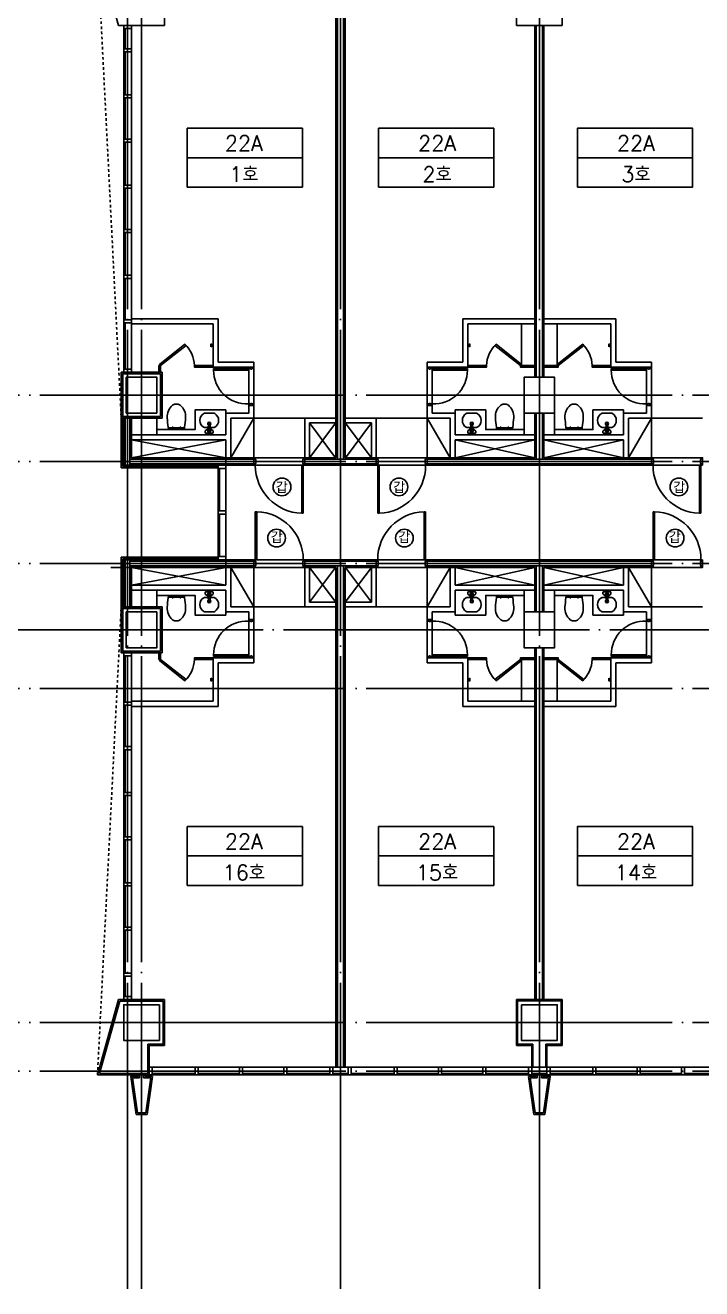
# Model space of a CAD drawing. Header units: millimetres. Extents: x -30199 to 32531, y -8917 to 28239.
# Drawn here: x -16932 to -3665, y -8917 to 15852 of the extents above; entities that cross this region are included whole.
import ezdxf
from ezdxf.enums import TextEntityAlignment as Align

# ---------------------------------------------------------------- set-up
doc = ezdxf.new("R2010")
doc.units = ezdxf.units.MM
doc.header["$LTSCALE"] = 100
for name, pattern in [('CEN', [10.375, 10, -0.125, 0.125, -0.125]), ('CENTER4', [64, 60, -2, 0, -2]), ('CENTER_2', [64, 60, -2, 0, -2]), ('HID', [2.3, 1.5, -0.8]), ('HIDDEN2', [1, 0.5, -0.5])]:
    doc.linetypes.add(name, pattern=pattern)
for name, color, linetype in [('6', 7, 'Continuous'), ('6FUR', 6, 'Continuous'), ('AS-CONC-GIRDER', 6, 'HID'), ('CEN1', 1, 'CEN'), ('CEN_1', 1, 'CENTER_2'), ('col', 2, 'Continuous'), ('d-wall', 7, 'Continuous'), ('DOR', 4, 'Continuous'), ('ELE', 4, 'Continuous'), ('fire', 1, 'Continuous'), ('o-wall', 7, 'Continuous'), ('o-win', 4, 'Continuous'), ('TEX', 3, 'Continuous'), ('TEX-F', 7, 'Continuous'), ('Toilet-fur', 142, 'Continuous'), ('wall', 3, 'Continuous'), ('win-hat', 141, 'Continuous')]:
    doc.layers.add(name, color=color, linetype=linetype)
doc.styles.add('GHS', font='txt.shx', dxfattribs={"width": 1.1, "bigfont": 'ghs.shx'})
doc.styles.add('HGTXT', font='romans.shx', dxfattribs={"bigfont": 'whgtxt.shx'})

# ---------------------------------------------------------------- blocks, each defined once
blk = doc.blocks.new('A$C754E1CA5')
at = {"layer": 'Toilet-fur', "linetype": 'Continuous'}
for p, q in [((450, 341), (498, 331)), ((450, 266), (450, 246)), ((480, 266), (450, 266)), ((480, 246), (480, 266)), ((450, 246), (480, 246)), ((450, 116), (450, 96)), ((480, 116), (450, 116)), ((450, 96), (480, 96)), ((450, 21), (498, 25)), ((480, 96), (480, 116))]:
    blk.add_line(p, q, dxfattribs=at)
blk.add_lwpolyline([(0, 181), (0, 161, 0.176175), (20, 106, 0.238558), (265, 1, 0.022113), (450, 21, 0.32778), (460, 31), (460, 331, 0.32778), (450, 341, 0.022113), (265, 361, 0.238558), (20, 256, 0.176175), (0, 201)], format="xyb", close=True, dxfattribs=at)

msp = doc.modelspace()

# ---------------------------------------------------------------- linework, layer by layer
at = {"layer": '6'}
for p, q in [((-11496.4, 13255.5), (-13756.6, 13255.5)), ((-10003.6, 13255.5), (-7743.4, 13255.5)), ((-6103.6, 13255.5), (-3843.4, 13255.5)), ((-11496.4, -432.8), (-13756.6, -432.8)), ((-10003.6, -432.8), (-7743.4, -432.8)), ((-6103.6, -432.8), (-3843.4, -432.8))]:
    msp.add_line(p, q, dxfattribs=at)
at = {"layer": '6FUR'}
for p, q in [((-12450, 8150), (-12450, 7375)), ((-9050, 8150), (-9050, 7375)), ((-4650, 8150), (-4650, 7375)), ((-12450, 4450), (-12450, 5225)), ((-9050, 4450), (-9050, 5225)), ((-4650, 4450), (-4650, 5225))]:
    msp.add_line(p, q, dxfattribs=at)
at = {"layer": 'AS-CONC-GIRDER', "linetype": 'Continuous', "ltscale": 10}
msp.add_lwpolyline([(-14800, 7375), (-13000, 7375), (-13000, 5225), (-15250.5, 5225)], dxfattribs=at)
at = {"layer": 'CEN1', "linetype": 'CENTER4'}
for p, q in [((-14925, -8917.2), (-14925, 21684.1)), ((-14650, -8917.2), (-14650, 21684.1)), ((-10750, -8917.2), (-10750, 21684.1)), ((-6850, -8917.2), (-6850, 21684.1)), ((-23044.1, 8600), (32531.3, 8600)), ((-23044.1, 7300), (32531.3, 7300)), ((-23044.1, 5300), (32531.3, 5300)), ((32531.3, 4000), (-23044.1, 4000)), ((-23044.1, 2850), (32531.3, 2850)), ((-23044.1, -3700), (32531.3, -3700)), ((-23044.1, -4650), (32531.3, -4650))]:
    msp.add_line(p, q, dxfattribs=at)
at = {"layer": 'CEN_1'}
for p, q in [((-12450, 8150), (-12900, 7375)), ((-11360, 8060), (-10850, 7375)), ((-10840, 8060), (-11360, 7375)), ((-10660, 8060), (-10140, 7375)), ((-10140, 8060), (-10650, 7375)), ((-9050, 8150), (-8600, 7375)), ((-4650, 8150), (-5100, 7375)), ((-13000, 7725), (-14850, 7375)), ((-14850, 7725), (-13000, 7375)), ((-8500, 7725), (-6940, 7375)), ((-6940, 7725), (-8500, 7375)), ((-5200, 7725), (-6760, 7375)), ((-6760, 7725), (-5200, 7375)), ((-13000, 4875), (-14850, 5225)), ((-14850, 4875), (-13000, 5225)), ((-12450, 4450), (-12900, 5225)), ((-11360, 4540), (-10850, 5225)), ((-10840, 4540), (-11360, 5225)), ((-10660, 4540), (-10140, 5225)), ((-10140, 4540), (-10650, 5225)), ((-9050, 4450), (-8600, 5225)), ((-8500, 4875), (-6940, 5225)), ((-6940, 4875), (-8500, 5225)), ((-5200, 4875), (-6760, 5225)), ((-6760, 4875), (-5200, 5225)), ((-4650, 4450), (-5100, 5225))]:
    msp.add_line(p, q, dxfattribs=at)
at = {"layer": 'col'}
for points in [[(-14350, 8250), (-14350, 8950), (-14950, 8950), (-14950, 8250)], [(-7150, 8250), (-7150, 8950), (-6550, 8950), (-6550, 8250)], [(-14350, 4350), (-14350, 3650), (-14950, 3650), (-14950, 4350)], [(-7150, 4350), (-7150, 3650), (-6550, 3650), (-6550, 4350)], [(-14300, -3350), (-14300, -4050), (-15000, -4050), (-15000, -3350)], [(-7200, -3350), (-7200, -4050), (-6500, -4050), (-6500, -3350)]]:
    msp.add_lwpolyline(points, close=True, dxfattribs=at)
at = {"layer": 'd-wall', "ltscale": 10}
for p, q in [((-10840, 17175), (-10840, 7375)), ((-10660, 17175), (-10660, 7375)), ((-6940, 15850), (-6940, 8950)), ((-6760, 15850), (-6760, 8950)), ((-6940, 8250), (-6940, 7375)), ((-6760, 8250), (-6760, 7375)), ((-15000, 7225), (-15000, 8150)), ((-14850, 7375), (-14850, 8150)), ((-15000, 7225), (-12450, 7225)), ((-14850, 7375), (-12450, 7375)), ((-12450, 7225), (-12450, 7375)), ((-11450, 7375), (-10840, 7375)), ((-11450, 7375), (-11450, 7225)), ((-11450, 7225), (-10050, 7225)), ((-10050, 7375), (-10660, 7375)), ((-10050, 7375), (-10050, 7225)), ((-9050, 7225), (-9050, 7375)), ((-6940, 7375), (-9050, 7375)), ((-6850, 7225), (-9050, 7225)), ((-6850, 7225), (-4650, 7225)), ((-6760, 7375), (-4650, 7375)), ((-4650, 7225), (-4650, 7375)), ((-15000, 5375), (-15000, 4450)), ((-15000, 5375), (-12450, 5375)), ((-14850, 5225), (-14850, 4450)), ((-14850, 5225), (-12450, 5225)), ((-12450, 5375), (-12450, 5225)), ((-11450, 5375), (-10050, 5375)), ((-11450, 5225), (-11450, 5375)), ((-11450, 5225), (-10840, 5225)), ((-10840, -4575), (-10840, 5225)), ((-10660, -4575), (-10660, 5225)), ((-10050, 5225), (-10660, 5225)), ((-10050, 5225), (-10050, 5375)), ((-6850, 5375), (-9050, 5375)), ((-9050, 5375), (-9050, 5225)), ((-6940, 5225), (-9050, 5225)), ((-6940, 4350), (-6940, 5225)), ((-6850, 5375), (-4650, 5375)), ((-6760, 4350), (-6760, 5225)), ((-6760, 5225), (-4650, 5225)), ((-4650, 5375), (-4650, 5225)), ((-6940, -3250), (-6940, 3650)), ((-6760, -3250), (-6760, 3650))]:
    msp.add_line(p, q, dxfattribs=at)
at = {"layer": 'd-wall', "color": 6, "ltscale": 10}
for p, q in [((-10810, 17175), (-10810, 7345)), ((-10690, 17175), (-10690, 7345)), ((-6910, 15850), (-6910, 8950)), ((-6790, 15850), (-6790, 8950)), ((-6910, 8250), (-6910, 7345)), ((-6790, 8250), (-6790, 7345)), ((-14970, 7225), (-14970, 8150)), ((-14880, 7225), (-14880, 8150)), ((-14880, 7345), (-12450, 7345)), ((-14880, 7255), (-12450, 7255)), ((-11450, 7345), (-10050, 7345)), ((-11450, 7255), (-10050, 7255)), ((-9050, 7345), (-4650, 7345)), ((-9050, 7255), (-4650, 7255)), ((-14970, 5375), (-14970, 4450)), ((-14880, 5375), (-14880, 4450)), ((-14880, 5345), (-12450, 5345)), ((-14880, 5255), (-12450, 5255)), ((-11450, 5345), (-10050, 5345)), ((-11450, 5255), (-10050, 5255)), ((-10810, -4575), (-10810, 5255)), ((-10690, -4575), (-10690, 5255)), ((-9050, 5345), (-4650, 5345)), ((-9050, 5255), (-4650, 5255)), ((-6910, 4350), (-6910, 5255)), ((-6790, 4350), (-6790, 5255)), ((-6910, -3250), (-6910, 3650)), ((-6790, -3250), (-6790, 3650))]:
    msp.add_line(p, q, dxfattribs=at)
at = {"layer": 'DOR'}
for p, q in [((-12550, 9120), (-12550, 8430)), ((-12450, 9120), (-12450, 8430)), ((-9050, 9120), (-9050, 8430)), ((-8950, 9120), (-8950, 8430)), ((-4750, 9120), (-4750, 8430)), ((-4650, 9120), (-4650, 8430)), ((-11480, 7375), (-12420, 7375)), ((-12420, 7225), (-11480, 7225)), ((-10020, 7375), (-9080, 7375)), ((-9080, 7225), (-10020, 7225)), ((-3680, 7375), (-4620, 7375)), ((-4620, 7225), (-3680, 7225)), ((-12420, 5375), (-11480, 5375)), ((-11480, 5225), (-12420, 5225)), ((-9080, 5375), (-10020, 5375)), ((-10020, 5225), (-9080, 5225)), ((-4620, 5375), (-3680, 5375)), ((-3680, 5225), (-4620, 5225)), ((-12550, 3480), (-12550, 4170)), ((-12450, 3480), (-12450, 4170)), ((-9050, 3480), (-9050, 4170)), ((-8950, 3480), (-8950, 4170)), ((-4750, 3480), (-4750, 4170)), ((-4650, 3480), (-4650, 4170))]:
    msp.add_line(p, q, dxfattribs=at)
at = {"layer": 'DOR', "color": 4}
for p, q in [((-11510, 7225), (-11480, 7225)), ((-11510, 6285), (-11510, 7225)), ((-11480, 7225), (-11480, 6285)), ((-9990, 7225), (-10020, 7225)), ((-10020, 7225), (-10020, 6285)), ((-9990, 6285), (-9990, 7225)), ((-3710, 6285), (-3710, 7225)), ((-3710, 7225), (-3680, 7225)), ((-3680, 7225), (-3680, 6285)), ((-12420, 5375), (-12420, 6315)), ((-12420, 6315), (-12390, 6315)), ((-12390, 6315), (-12390, 5375)), ((-11510, 6285), (-11480, 6285)), ((-10020, 6285), (-9990, 6285)), ((-9110, 6315), (-9110, 5375)), ((-9080, 5375), (-9080, 6315)), ((-4620, 5375), (-4620, 6315)), ((-4620, 6315), (-4590, 6315)), ((-4590, 6315), (-4590, 5375)), ((-3680, 6285), (-3710, 6285)), ((-11510, 5375), (-11480, 5375)), ((-9990, 5375), (-10020, 5375)), ((-3710, 5375), (-3680, 5375))]:
    msp.add_line(p, q, dxfattribs=at)
for points in [[(-13240, 9090), (-12550, 9090), (-12550, 9120), (-13240, 9120), (-13240, 9090, 0.4272896), (-12550, 8430)], [(-8260, 9090), (-8950, 9090), (-8950, 9120), (-8260, 9120), (-8260, 9090, -0.4272896), (-8950, 8430)], [(-5440, 9090), (-4750, 9090), (-4750, 9120), (-5440, 9120), (-5440, 9090, 0.4272896), (-4750, 8430)], [(-13240, 3510), (-12550, 3510), (-12550, 3480), (-13240, 3480), (-13240, 3510, -0.4272896), (-12550, 4170)], [(-8260, 3510), (-8950, 3510), (-8950, 3480), (-8260, 3480), (-8260, 3510, 0.4272896), (-8950, 4170)], [(-5440, 3510), (-4750, 3510), (-4750, 3480), (-5440, 3480), (-5440, 3510, -0.4272896), (-4750, 4170)]]:
    msp.add_lwpolyline(points, format="xyb", dxfattribs=at)
for points in [[(-12450, 9150), (-12450, 9120), (-12490, 9120), (-12490, 9110), (-12510, 9110), (-12510, 9120), (-12550, 9120), (-12550, 9150)], [(-9050, 9150), (-9050, 9120), (-9010, 9120), (-9010, 9110), (-8990, 9110), (-8990, 9120), (-8950, 9120), (-8950, 9150)], [(-4650, 9150), (-4650, 9120), (-4690, 9120), (-4690, 9110), (-4710, 9110), (-4710, 9120), (-4750, 9120), (-4750, 9150)], [(-12450, 8400), (-12450, 8430), (-12490, 8430), (-12490, 8440), (-12510, 8440), (-12510, 8430), (-12550, 8430), (-12550, 8400)], [(-9050, 8400), (-9050, 8430), (-9010, 8430), (-9010, 8440), (-8990, 8440), (-8990, 8430), (-8950, 8430), (-8950, 8400)], [(-4650, 8400), (-4650, 8430), (-4690, 8430), (-4690, 8440), (-4710, 8440), (-4710, 8430), (-4750, 8430), (-4750, 8400)], [(-12450, 7225), (-12420, 7225), (-12420, 7265), (-12410, 7265), (-12410, 7335), (-12420, 7335), (-12420, 7375), (-12450, 7375)], [(-11450, 7225), (-11480, 7225), (-11480, 7265), (-11490, 7265), (-11490, 7335), (-11480, 7335), (-11480, 7375), (-11450, 7375)], [(-10050, 7225), (-10020, 7225), (-10020, 7265), (-10010, 7265), (-10010, 7335), (-10020, 7335), (-10020, 7375), (-10050, 7375)], [(-9050, 7225), (-9080, 7225), (-9080, 7265), (-9090, 7265), (-9090, 7335), (-9080, 7335), (-9080, 7375), (-9050, 7375)], [(-4650, 7225), (-4620, 7225), (-4620, 7265), (-4610, 7265), (-4610, 7335), (-4620, 7335), (-4620, 7375), (-4650, 7375)], [(-3650, 7225), (-3680, 7225), (-3680, 7265), (-3690, 7265), (-3690, 7335), (-3680, 7335), (-3680, 7375), (-3650, 7375)], [(-12450, 5375), (-12420, 5375), (-12420, 5335), (-12410, 5335), (-12410, 5265), (-12420, 5265), (-12420, 5225), (-12450, 5225)], [(-11450, 5375), (-11480, 5375), (-11480, 5335), (-11490, 5335), (-11490, 5265), (-11480, 5265), (-11480, 5225), (-11450, 5225)], [(-10050, 5375), (-10020, 5375), (-10020, 5335), (-10010, 5335), (-10010, 5265), (-10020, 5265), (-10020, 5225), (-10050, 5225)], [(-9050, 5375), (-9080, 5375), (-9080, 5335), (-9090, 5335), (-9090, 5265), (-9080, 5265), (-9080, 5225), (-9050, 5225)], [(-4650, 5375), (-4620, 5375), (-4620, 5335), (-4610, 5335), (-4610, 5265), (-4620, 5265), (-4620, 5225), (-4650, 5225)], [(-3650, 5375), (-3680, 5375), (-3680, 5335), (-3690, 5335), (-3690, 5265), (-3680, 5265), (-3680, 5225), (-3650, 5225)], [(-12450, 4200), (-12450, 4170), (-12490, 4170), (-12490, 4160), (-12510, 4160), (-12510, 4170), (-12550, 4170), (-12550, 4200)], [(-9050, 4200), (-9050, 4170), (-9010, 4170), (-9010, 4160), (-8990, 4160), (-8990, 4170), (-8950, 4170), (-8950, 4200)], [(-4650, 4200), (-4650, 4170), (-4690, 4170), (-4690, 4160), (-4710, 4160), (-4710, 4170), (-4750, 4170), (-4750, 4200)], [(-12450, 3450), (-12450, 3480), (-12490, 3480), (-12490, 3490), (-12510, 3490), (-12510, 3480), (-12550, 3480), (-12550, 3450)], [(-9050, 3450), (-9050, 3480), (-9010, 3480), (-9010, 3490), (-8990, 3490), (-8990, 3480), (-8950, 3480), (-8950, 3450)], [(-4650, 3450), (-4650, 3480), (-4690, 3480), (-4690, 3490), (-4710, 3490), (-4710, 3480), (-4750, 3480), (-4750, 3450)]]:
    msp.add_lwpolyline(points, close=True, dxfattribs=at)
for centre, start, end in [((-11479.6, 7224.9), 179.99589, 268.14603), ((-10020.4, 7224.9), 271.85397, 0.00411), ((-3679.6, 7224.9), 179.99589, 268.14603), ((-12420.4, 5375.1), 359.99589, 88.14603), ((-9079.6, 5375.1), 91.85397, 180.00411), ((-4620.4, 5375.1), 359.99589, 88.14603)]:
    msp.add_arc(centre, 940.4, start, end, dxfattribs=at)
at = {"layer": 'ELE', "linetype": 'Continuous'}
for p, q in [((-11450, 8150), (-12450, 8150)), ((-10050, 8150), (-9050, 8150)), ((-3650, 8150), (-4650, 8150)), ((-11450, 4450), (-12450, 4450)), ((-10050, 4450), (-9050, 4450)), ((-3650, 4450), (-4650, 4450))]:
    msp.add_line(p, q, dxfattribs=at)
at = {"layer": 'fire', "linetype": 'HIDDEN2'}
for p, q in [((-15515.6, 17325), (-15050, 8150)), ((-15515.6, -4725), (-15050, 4450))]:
    msp.add_line(p, q, dxfattribs=at)
at = {"layer": 'fire', "color": 6}
for centre in [(-11896.9, 6801.8), (-9603.1, 6801.8), (-4113.3, 6801.8), (-12003.1, 5798.2), (-9496.9, 5798.2), (-4186.7, 5798.2)]:
    msp.add_circle(centre, 173.7, dxfattribs=at)
at = {"layer": 'o-wall'}
for p, q in [((-15515.6, 17325), (-15100.4, 15850)), ((-14200, 16750), (-14200, 15850)), ((-7300, 16750), (-7300, 15850)), ((-6400, 16750), (-6400, 15850)), ((-15100.4, 15850), (-14200, 15850)), ((-14850, 15850), (-15000, 15850)), ((-15000, 15850), (-15000, 15790)), ((-14850, 15790), (-15000, 15790)), ((-14850, 15850), (-14850, 15790)), ((-6400, 15850), (-7300, 15850)), ((-14850, 15390), (-15000, 15390)), ((-15000, 15390), (-15000, 15330)), ((-14850, 15390), (-14850, 15330)), ((-14850, 15330), (-15000, 15330)), ((-14850, 13620), (-15000, 13620)), ((-15000, 13620), (-15000, 13560)), ((-14850, 13560), (-15000, 13560)), ((-14850, 13620), (-14850, 13560)), ((-14850, 11850), (-15000, 11850)), ((-15000, 11850), (-15000, 11790)), ((-14850, 11790), (-15000, 11790)), ((-14850, 11850), (-14850, 11790)), ((-15050, 8150), (-15050, 7175)), ((-15020, 8150), (-15020, 7205)), ((-15020, 7205), (-13150, 7205)), ((-15050, 7175), (-13150, 7175)), ((-15050, 5425), (-13150, 5425)), ((-15050, 4450), (-15050, 5425)), ((-15020, 5395), (-13150, 5395)), ((-15020, 4450), (-15020, 5395)), ((-14850, 810), (-15000, 810)), ((-15000, 750), (-15000, 810)), ((-14850, 750), (-15000, 750)), ((-14850, 750), (-14850, 810)), ((-14850, -960), (-15000, -960)), ((-15000, -1020), (-15000, -960)), ((-14850, -1020), (-14850, -960)), ((-14850, -1020), (-15000, -1020)), ((-14850, -2730), (-15000, -2730)), ((-15000, -2790), (-15000, -2730)), ((-14850, -2790), (-15000, -2790)), ((-14850, -2790), (-14850, -2730)), ((-14850, -3190), (-15000, -3190)), ((-15000, -3250), (-15000, -3190)), ((-14850, -3250), (-14850, -3190)), ((-15515.6, -4725), (-15100.4, -3250)), ((-15476, -4695), (-15077.7, -3280)), ((-15100.4, -3250), (-14200, -3250)), ((-15077.7, -3280), (-14230, -3280)), ((-14850, -3250), (-15000, -3250)), ((-14230, -4120), (-14230, -3280)), ((-14200, -4150), (-14200, -3250)), ((-6400, -3250), (-7300, -3250)), ((-7300, -4150), (-7300, -3250)), ((-6424, -3274), (-7276, -3274)), ((-7276, -4126), (-7276, -3274)), ((-6424, -4126), (-6424, -3274)), ((-6400, -4150), (-6400, -3250)), ((-14530, -4120), (-14230, -4120)), ((-14530, -4695), (-14530, -4120)), ((-14500, -4150), (-14200, -4150)), ((-14500, -4575), (-14500, -4150)), ((-7000, -4150), (-7300, -4150)), ((-6976, -4126), (-7276, -4126)), ((-7000, -4575), (-7000, -4150)), ((-6976, -4126), (-6976, -4575)), ((-6424, -4126), (-6724, -4126)), ((-6724, -4126), (-6724, -4575)), ((-6700, -4575), (-6700, -4150)), ((-6400, -4150), (-6700, -4150)), ((-14530, -4695), (-15476, -4695)), ((-14500, -4575), (-14500, -4725)), ((-14500, -4575), (-14440, -4575)), ((-14440, -4575), (-14440, -4725)), ((-10900, -4575), (-10960, -4575)), ((-10960, -4575), (-10960, -4725)), ((-10900, -4575), (-10960, -4575)), ((-10900, -4575), (-10900, -4725)), ((-10900, -4575), (-10876, -4575)), ((-10600, -4575), (-10600, -4725)), ((-10540, -4575), (-10600, -4575)), ((-10540, -4575), (-10540, -4725)), ((-7060, -4575), (-7060, -4725)), ((-7000, -4575), (-7060, -4575)), ((-7000, -4575), (-7000, -4725)), ((-6700, -4575), (-6700, -4725)), ((-6640, -4575), (-6700, -4575)), ((-6640, -4575), (-6640, -4725)), ((-15515.6, -4725), (-14800, -4725)), ((-14730, -5470), (-14830, -4785)), ((-14690, -4785), (-14830, -4785)), ((-14500, -4725), (-14800, -4725)), ((-14720, -4725), (-14720, -4755)), ((-14690, -4725), (-14690, -4785)), ((-14610, -4725), (-14610, -4785)), ((-14610, -4785), (-14470, -4785)), ((-14580, -4725), (-14580, -4755)), ((-14580, -4755), (-14435.3, -4755)), ((-14470, -4785), (-14570, -5470)), ((-14435.3, -4755), (-14544.1, -5500)), ((-14500, -4725), (-14440, -4725)), ((-10900, -4725), (-10960, -4725)), ((-10540, -4725), (-10600, -4725)), ((-6920, -4755), (-7064.7, -4755)), ((-7064.7, -4755), (-6955.9, -5500)), ((-7000, -4725), (-7060, -4725)), ((-6890, -4785), (-7030, -4785)), ((-7030, -4785), (-6930, -5470)), ((-6920, -4725), (-6920, -4755)), ((-6890, -4725), (-6890, -4785)), ((-6810, -4725), (-6810, -4785)), ((-6810, -4785), (-6670, -4785)), ((-6780, -4725), (-6780, -4755)), ((-6770, -5470), (-6670, -4785)), ((-6640, -4725), (-6700, -4725)), ((-14544.1, -5500), (-14755.9, -5500)), ((-14570, -5470), (-14730, -5470)), ((-6955.9, -5500), (-6744.1, -5500)), ((-6930, -5470), (-6770, -5470))]:
    msp.add_line(p, q, dxfattribs=at)
for points in [[(-14250, 8150), (-14250, 9050), (-15050, 9050), (-15050, 8150)], [(-14280, 8180), (-14280, 9020), (-15020, 9020), (-15020, 8180)], [(-14250, 4450), (-14250, 3550), (-15050, 3550), (-15050, 4450)], [(-14280, 4420), (-14280, 3580), (-15020, 3580), (-15020, 4420)], [(-10900, -4575), (-10900, -4725), (-10960, -4725), (-10960, -4575)], [(-10600, -4575), (-10600, -4725), (-10540, -4725), (-10540, -4575)]]:
    msp.add_lwpolyline(points, close=True, dxfattribs=at)
for points in [[(-14720, -4755), (-14864.7, -4755), (-14755.9, -5500)], [(-6780, -4755), (-6635.3, -4755), (-6744.1, -5500)]]:
    msp.add_lwpolyline(points, dxfattribs=at)
at = {"layer": 'o-win'}
for p, q in [((-15000, 9050), (-15000, 15850)), ((-14850, 9050), (-14850, 15850)), ((-13150, 5375), (-13150, 7225)), ((-13000, 5375), (-13000, 7225)), ((-15000, 3550), (-15000, -3250)), ((-14850, 3550), (-14850, -3250)), ((-13600, -4575), (-14440, -4575)), ((-11860, -4575), (-13540, -4575)), ((-10750, -4575), (-11800, -4575)), ((-10750, -4575), (-9700, -4575)), ((-9640, -4575), (-7960, -4575)), ((-7900, -4575), (-7060, -4575)), ((-5800, -4575), (-7000, -4575)), ((-4060, -4575), (-5740, -4575)), ((-3160, -4575), (-4000, -4575)), ((-13600, -4725), (-14440, -4725)), ((-11860, -4725), (-13540, -4725)), ((-10750, -4725), (-11800, -4725)), ((-10900, -4725), (-10600, -4725)), ((-10900, -4725), (-10600, -4725)), ((-10750, -4725), (-9700, -4725)), ((-9640, -4725), (-7960, -4725)), ((-7900, -4725), (-7060, -4725)), ((-7000, -4725), (-6700, -4725)), ((-5800, -4725), (-6640, -4725)), ((-4060, -4725), (-5740, -4725)), ((-3160, -4725), (-4000, -4725))]:
    msp.add_line(p, q, dxfattribs=at)
at = {"layer": 'o-win', "color": 7}
for p, q in [((-14970, 15390), (-14970, 15790)), ((-14970, 14490), (-14970, 15330)), ((-14970, 13620), (-14970, 14430)), ((-14970, 12720), (-14970, 13560)), ((-14970, 11850), (-14970, 12660)), ((-14970, 10950), (-14970, 11790)), ((-14970, 10080), (-14970, 10890)), ((-14970, 9110), (-14970, 10020)), ((-13120, 6330), (-13120, 7165)), ((-13120, 5435), (-13120, 6270)), ((-14970, 3490), (-14970, 2580)), ((-14970, 2520), (-14970, 1710)), ((-14970, 1650), (-14970, 810)), ((-14970, 750), (-14970, -60)), ((-14970, -120), (-14970, -960)), ((-14970, -1020), (-14970, -1830)), ((-14970, -1890), (-14970, -2730)), ((-14970, -2790), (-14970, -3190)), ((-14500, -4725), (-14500, -4575)), ((-14500, -4575), (-14440, -4575)), ((-14440, -4725), (-14440, -4575)), ((-13600, -4695), (-14440, -4695)), ((-12730, -4695), (-13540, -4695)), ((-11860, -4695), (-12670, -4695)), ((-10960, -4695), (-11800, -4695)), ((-10960, -4725), (-10960, -4575)), ((-10960, -4725), (-10960, -4575)), ((-10900, -4575), (-10960, -4575)), ((-10900, -4725), (-10900, -4575)), ((-10900, -4575), (-10600, -4575)), ((-10900, -4725), (-10900, -4575)), ((-10750, -4695), (-10900, -4695)), ((-10900, -4695), (-10600, -4695)), ((-10900, -4695), (-10600, -4695)), ((-10750, -4695), (-10600, -4695)), ((-10624, -4575), (-10600, -4575)), ((-10600, -4575), (-10540, -4575)), ((-10600, -4725), (-10600, -4575)), ((-10540, -4725), (-10540, -4575)), ((-10540, -4695), (-9700, -4695)), ((-9640, -4695), (-8830, -4695)), ((-8770, -4695), (-7960, -4695)), ((-7900, -4695), (-7060, -4695)), ((-7060, -4725), (-7060, -4575)), ((-7000, -4575), (-7060, -4575)), ((-7000, -4725), (-7000, -4575)), ((-7000, -4695), (-6700, -4695)), ((-6700, -4575), (-6640, -4575)), ((-6700, -4725), (-6700, -4575)), ((-6640, -4725), (-6640, -4575)), ((-5800, -4695), (-6640, -4695)), ((-4930, -4695), (-5740, -4695)), ((-4060, -4695), (-4870, -4695)), ((-3160, -4695), (-4000, -4695)), ((-14860, -4725), (-14800, -4725)), ((-14440, -4725), (-14500, -4725)), ((-10960, -4725), (-10900, -4725)), ((-10960, -4725), (-10900, -4725)), ((-10540, -4725), (-10600, -4725)), ((-7060, -4725), (-7000, -4725)), ((-6640, -4725), (-6700, -4725))]:
    msp.add_line(p, q, dxfattribs=at)
at = {"layer": 'o-win', "ltscale": 10}
msp.add_line((-9080, 6315), (-9110, 6315), dxfattribs=at)
at = {"layer": 'o-win', "color": 7}
for points in [[(-15000, 14430), (-15000, 14490), (-14850, 14490), (-14850, 14430)], [(-15000, 12660), (-15000, 12720), (-14850, 12720), (-14850, 12660)], [(-15000, 10890), (-15000, 10950), (-14850, 10950), (-14850, 10890)], [(-15000, 10020), (-15000, 10080), (-14850, 10080), (-14850, 10020)], [(-15000, 9050), (-15000, 9110), (-14850, 9110), (-14850, 9050)], [(-13150, 7165), (-13150, 7225), (-13000, 7225), (-13000, 7165)], [(-13150, 6270), (-13150, 6330), (-13000, 6330), (-13000, 6270)], [(-13150, 5375), (-13150, 5435), (-13000, 5435), (-13000, 5375)], [(-15000, 3550), (-15000, 3490), (-14850, 3490), (-14850, 3550)], [(-15000, 2580), (-15000, 2520), (-14850, 2520), (-14850, 2580)], [(-15000, 1710), (-15000, 1650), (-14850, 1650), (-14850, 1710)], [(-15000, -60), (-15000, -120), (-14850, -120), (-14850, -60)], [(-15000, -1830), (-15000, -1890), (-14850, -1890), (-14850, -1830)], [(-13540, -4725), (-13600, -4725), (-13600, -4575), (-13540, -4575)], [(-12670, -4725), (-12730, -4725), (-12730, -4575), (-12670, -4575)], [(-11800, -4725), (-11860, -4725), (-11860, -4575), (-11800, -4575)], [(-9700, -4725), (-9640, -4725), (-9640, -4575), (-9700, -4575)], [(-8830, -4725), (-8770, -4725), (-8770, -4575), (-8830, -4575)], [(-7960, -4725), (-7900, -4725), (-7900, -4575), (-7960, -4575)], [(-5740, -4725), (-5800, -4725), (-5800, -4575), (-5740, -4575)], [(-4870, -4725), (-4930, -4725), (-4930, -4575), (-4870, -4575)], [(-4000, -4725), (-4060, -4725), (-4060, -4575), (-4000, -4575)]]:
    msp.add_lwpolyline(points, close=True, dxfattribs=at)
at = {"layer": 'TEX-F', "ltscale": 10}
for points in [[(-11496.4, 12679.1), (-13756.6, 12679.1), (-13756.6, 13832), (-11496.4, 13832)], [(-10003.6, 12679.1), (-7743.4, 12679.1), (-7743.4, 13832), (-10003.6, 13832)], [(-6103.6, 12679.1), (-3843.4, 12679.1), (-3843.4, 13832), (-6103.6, 13832)], [(-11496.4, -1009.2), (-13756.6, -1009.2), (-13756.6, 143.7), (-11496.4, 143.7)], [(-10003.6, -1009.2), (-7743.4, -1009.2), (-7743.4, 143.7), (-10003.6, 143.7)], [(-6103.6, -1009.2), (-3843.4, -1009.2), (-3843.4, 143.7), (-6103.6, 143.7)]]:
    msp.add_lwpolyline(points, close=True, dxfattribs=at)
at = {"layer": 'Toilet-fur', "color": 4, "linetype": 'Continuous'}
for p, q in [((-13250, 9575), (-13289.6, 9605.1)), ((-13289.6, 9544.9), (-13289.6, 9605.1)), ((-13250, 9575), (-13289.6, 9544.9)), ((-8250, 9575), (-8210.4, 9605.1)), ((-8250, 9575), (-8210.4, 9544.9)), ((-8210.4, 9544.9), (-8210.4, 9605.1)), ((-5450, 9575), (-5489.6, 9605.1)), ((-5489.6, 9544.9), (-5489.6, 9605.1)), ((-5450, 9575), (-5489.6, 9544.9)), ((-13270, 9180), (-13595, 9180)), ((-8230, 9180), (-7905, 9180)), ((-7200, 9180), (-6940, 9180)), ((-6500, 9180), (-6760, 9180)), ((-5470, 9180), (-5795, 9180)), ((-14310, 9150), (-14310, 9050)), ((-14280, 9150), (-14280, 9050)), ((-13270, 9150), (-13595, 9150)), ((-8230, 9150), (-7905, 9150)), ((-7200, 9150), (-6940, 9150)), ((-6500, 9150), (-6760, 9150)), ((-5470, 9150), (-5795, 9150)), ((-14310, 3450), (-14310, 3550)), ((-14280, 3450), (-14280, 3550)), ((-13270, 3450), (-13595, 3450)), ((-13270, 3420), (-13595, 3420)), ((-8230, 3450), (-7905, 3450)), ((-8230, 3420), (-7905, 3420)), ((-7200, 3450), (-6940, 3450)), ((-7200, 3420), (-6940, 3420)), ((-6500, 3450), (-6760, 3450)), ((-6500, 3420), (-6760, 3420)), ((-5470, 3450), (-5795, 3450)), ((-5470, 3420), (-5795, 3420)), ((-13289.6, 3055.1), (-13289.6, 2994.9)), ((-13250, 3025), (-13289.6, 3055.1)), ((-13250, 3025), (-13289.6, 2994.9)), ((-8250, 3025), (-8210.4, 3055.1)), ((-8250, 3025), (-8210.4, 2994.9)), ((-8210.4, 3055.1), (-8210.4, 2994.9)), ((-5489.6, 3055.1), (-5489.6, 2994.9)), ((-5450, 3025), (-5489.6, 3055.1)), ((-5450, 3025), (-5489.6, 2994.9))]:
    msp.add_line(p, q, dxfattribs=at)
for points in [[(-14280, 9180), (-13779, 9576), (-13800.2, 9597.2), (-14301.2, 9201.2)], [(-7220, 9180), (-7721, 9576), (-7699.8, 9597.2), (-7198.8, 9201.2)], [(-6480, 9180), (-5979, 9576), (-6000.2, 9597.2), (-6501.2, 9201.2)], [(-14310, 9150), (-14280, 9150), (-14280, 9180), (-14310, 9180)], [(-13595, 9180), (-13615, 9180), (-13615, 9150), (-13595, 9150)], [(-13270, 9180), (-13250, 9180), (-13250, 9150), (-13270, 9150)], [(-8230, 9180), (-8250, 9180), (-8250, 9150), (-8230, 9150)], [(-7905, 9180), (-7885, 9180), (-7885, 9150), (-7905, 9150)], [(-7200, 9180), (-7220, 9180), (-7220, 9150), (-7200, 9150)], [(-6500, 9180), (-6480, 9180), (-6480, 9150), (-6500, 9150)], [(-5795, 9180), (-5815, 9180), (-5815, 9150), (-5795, 9150)], [(-5470, 9180), (-5450, 9180), (-5450, 9150), (-5470, 9150)], [(-14310, 3450), (-14280, 3450), (-14280, 3420), (-14310, 3420)], [(-14280, 3420), (-13779, 3024), (-13800.2, 3002.8), (-14301.2, 3398.8)], [(-13595, 3420), (-13615, 3420), (-13615, 3450), (-13595, 3450)], [(-13270, 3420), (-13250, 3420), (-13250, 3450), (-13270, 3450)], [(-8230, 3420), (-8250, 3420), (-8250, 3450), (-8230, 3450)], [(-7905, 3420), (-7885, 3420), (-7885, 3450), (-7905, 3450)], [(-7220, 3420), (-7721, 3024), (-7699.8, 3002.8), (-7198.8, 3398.8)], [(-7200, 3420), (-7220, 3420), (-7220, 3450), (-7200, 3450)], [(-6480, 3420), (-5979, 3024), (-6000.2, 3002.8), (-6501.2, 3398.8)], [(-6500, 3420), (-6480, 3420), (-6480, 3450), (-6500, 3450)], [(-5795, 3420), (-5815, 3420), (-5815, 3450), (-5795, 3450)], [(-5470, 3420), (-5450, 3420), (-5450, 3450), (-5470, 3450)]]:
    msp.add_lwpolyline(points, close=True, dxfattribs=at)
at = {"layer": 'Toilet-fur', "linetype": 'Continuous'}
for points in [[(-13000, 8250), (-13000, 8310), (-13600, 8310), (-13600, 7925), (-14350, 7925)], [(-8500, 8250), (-8500, 8310), (-7900, 8310), (-7900, 7925), (-7150, 7925)], [(-5200, 8250), (-5200, 8310), (-5800, 8310), (-5800, 7925), (-6550, 7925)], [(-13000, 4350), (-13000, 4290), (-13600, 4290), (-13600, 4675), (-14350, 4675)], [(-8500, 4350), (-8500, 4290), (-7900, 4290), (-7900, 4675), (-7150, 4675)], [(-5200, 4350), (-5200, 4290), (-5800, 4290), (-5800, 4675), (-6550, 4675)]]:
    msp.add_lwpolyline(points, dxfattribs=at)
for points in [[(-13339.6, 7965.8), (-13416.8, 7965.8, -0.1359726), (-13432.2, 7970, -0.5660877), (-13432.2, 8241.5, -0.1359726), (-13416.8, 8245.8), (-13232.5, 8245.8, -0.1359726), (-13217, 8241.5, -0.5660877), (-13217, 7970, -0.1359726), (-13232.5, 7965.8), (-13309.6, 7965.8)], [(-8160.4, 7965.8), (-8083.2, 7965.8, 0.1359726), (-8067.8, 7970, 0.5660877), (-8067.8, 8241.5, 0.1359726), (-8083.2, 8245.8), (-8267.5, 8245.8, 0.1359726), (-8283, 8241.5, 0.5660877), (-8283, 7970, 0.1359726), (-8267.5, 7965.8), (-8190.4, 7965.8)], [(-5539.6, 7965.8), (-5616.8, 7965.8, -0.1359726), (-5632.2, 7970, -0.5660877), (-5632.2, 8241.5, -0.1359726), (-5616.8, 8245.8), (-5432.5, 8245.8, -0.1359726), (-5417, 8241.5, -0.5660877), (-5417, 7970, -0.1359726), (-5432.5, 7965.8), (-5509.6, 7965.8)], [(-13314.6, 7955.8), (-13248.2, 7899.9, -0.2214986), (-13244.6, 7892.3), (-13244.6, 7866.9, -0.4142136), (-13254.6, 7856.9), (-13324.6, 7856.9), (-13394.6, 7856.9, -0.4142136), (-13404.6, 7866.9), (-13404.6, 7892.3, -0.2214986), (-13401, 7899.9), (-13334.6, 7955.8)], [(-13306, 7948.5, -0.2942212), (-13295.2, 7907.3, -0.7680192), (-13354, 7907.3, -0.2942212), (-13343.2, 7948.5, -0.2942212)], [(-13301, 7944.3, -0.2568294), (-13309.6, 7960), (-13309.6, 7965.8, 0.0831126), (-13308.7, 8010.5, 0.6123913), (-13340.5, 8010.5, 0.0831126), (-13339.6, 7965.8), (-13339.6, 7960, -0.2568294), (-13348.2, 7944.3, -0.2568294)], [(-8185.4, 7955.8), (-8251.8, 7899.9, 0.2214986), (-8255.4, 7892.3), (-8255.4, 7866.9, 0.4142136), (-8245.4, 7856.9), (-8175.4, 7856.9), (-8105.4, 7856.9, 0.4142136), (-8095.4, 7866.9), (-8095.4, 7892.3, 0.2214986), (-8099, 7899.9), (-8165.4, 7955.8)], [(-8194, 7948.5, 0.2942212), (-8204.8, 7907.3, 0.7680192), (-8146, 7907.3, 0.2942212), (-8156.8, 7948.5, 0.2942212)], [(-8199, 7944.3, 0.2568294), (-8190.4, 7960), (-8190.4, 7965.8, -0.0831126), (-8191.3, 8010.5, -0.6123913), (-8159.5, 8010.5, -0.0831126), (-8160.4, 7965.8), (-8160.4, 7960, 0.2568294), (-8151.8, 7944.3, 0.2568294)], [(-5514.6, 7955.8), (-5448.2, 7899.9, -0.2214986), (-5444.6, 7892.3), (-5444.6, 7866.9, -0.4142136), (-5454.6, 7856.9), (-5524.6, 7856.9), (-5594.6, 7856.9, -0.4142136), (-5604.6, 7866.9), (-5604.6, 7892.3, -0.2214986), (-5601, 7899.9), (-5534.6, 7955.8)], [(-5506, 7948.5, -0.2942212), (-5495.2, 7907.3, -0.7680192), (-5554, 7907.3, -0.2942212), (-5543.2, 7948.5, -0.2942212)], [(-5501, 7944.3, -0.2568294), (-5509.6, 7960), (-5509.6, 7965.8, 0.0831126), (-5508.7, 8010.5, 0.6123913), (-5540.5, 8010.5, 0.0831126), (-5539.6, 7965.8), (-5539.6, 7960, -0.2568294), (-5548.2, 7944.3, -0.2568294)], [(-13314.6, 4644.2), (-13248.2, 4700.1, 0.2214986), (-13244.6, 4707.7), (-13244.6, 4733.1, 0.4142136), (-13254.6, 4743.1), (-13324.6, 4743.1), (-13394.6, 4743.1, 0.4142136), (-13404.6, 4733.1), (-13404.6, 4707.7, 0.2214986), (-13401, 4700.1), (-13334.6, 4644.2)], [(-13306, 4651.5, 0.2942212), (-13295.2, 4692.7, 0.7680192), (-13354, 4692.7, 0.2942212), (-13343.2, 4651.5, 0.2942212)], [(-8185.4, 4644.2), (-8251.8, 4700.1, -0.2214986), (-8255.4, 4707.7), (-8255.4, 4733.1, -0.4142136), (-8245.4, 4743.1), (-8175.4, 4743.1), (-8105.4, 4743.1, -0.4142136), (-8095.4, 4733.1), (-8095.4, 4707.7, -0.2214986), (-8099, 4700.1), (-8165.4, 4644.2)], [(-8194, 4651.5, -0.2942212), (-8204.8, 4692.7, -0.7680192), (-8146, 4692.7, -0.2942212), (-8156.8, 4651.5, -0.2942212)], [(-5514.6, 4644.2), (-5448.2, 4700.1, 0.2214986), (-5444.6, 4707.7), (-5444.6, 4733.1, 0.4142136), (-5454.6, 4743.1), (-5524.6, 4743.1), (-5594.6, 4743.1, 0.4142136), (-5604.6, 4733.1), (-5604.6, 4707.7, 0.2214986), (-5601, 4700.1), (-5534.6, 4644.2)], [(-5506, 4651.5, 0.2942212), (-5495.2, 4692.7, 0.7680192), (-5554, 4692.7, 0.2942212), (-5543.2, 4651.5, 0.2942212)], [(-13339.6, 4634.2), (-13416.8, 4634.2, 0.1359726), (-13432.2, 4630, 0.5660877), (-13432.2, 4358.5, 0.1359726), (-13416.8, 4354.2), (-13232.5, 4354.2, 0.1359726), (-13217, 4358.5, 0.5660877), (-13217, 4630, 0.1359726), (-13232.5, 4634.2), (-13309.6, 4634.2)], [(-13301, 4655.7, 0.2568294), (-13309.6, 4640), (-13309.6, 4634.2, -0.0831126), (-13308.7, 4589.5, -0.6123913), (-13340.5, 4589.5, -0.0831126), (-13339.6, 4634.2), (-13339.6, 4640, 0.2568294), (-13348.2, 4655.7, 0.2568294)], [(-8160.4, 4634.2), (-8083.2, 4634.2, -0.1359726), (-8067.8, 4630, -0.5660877), (-8067.8, 4358.5, -0.1359726), (-8083.2, 4354.2), (-8267.5, 4354.2, -0.1359726), (-8283, 4358.5, -0.5660877), (-8283, 4630, -0.1359726), (-8267.5, 4634.2), (-8190.4, 4634.2)], [(-8199, 4655.7, -0.2568294), (-8190.4, 4640), (-8190.4, 4634.2, 0.0831126), (-8191.3, 4589.5, 0.6123913), (-8159.5, 4589.5, 0.0831126), (-8160.4, 4634.2), (-8160.4, 4640, -0.2568294), (-8151.8, 4655.7, -0.2568294)], [(-5539.6, 4634.2), (-5616.8, 4634.2, 0.1359726), (-5632.2, 4630, 0.5660877), (-5632.2, 4358.5, 0.1359726), (-5616.8, 4354.2), (-5432.5, 4354.2, 0.1359726), (-5417, 4358.5, 0.5660877), (-5417, 4630, 0.1359726), (-5432.5, 4634.2), (-5509.6, 4634.2)], [(-5501, 4655.7, 0.2568294), (-5509.6, 4640), (-5509.6, 4634.2, -0.0831126), (-5508.7, 4589.5, -0.6123913), (-5540.5, 4589.5, -0.0831126), (-5539.6, 4634.2), (-5539.6, 4640, 0.2568294), (-5548.2, 4655.7, 0.2568294)]]:
    msp.add_lwpolyline(points, format="xyb", dxfattribs=at)
for points in [[(-13334.6, 7914.4), (-13334.6, 7995.8, -1), (-13314.6, 7995.8), (-13314.6, 7914.4, -1)], [(-8165.4, 7914.4), (-8165.4, 7995.8, 1), (-8185.4, 7995.8), (-8185.4, 7914.4, 1)], [(-5534.6, 7914.4), (-5534.6, 7995.8, -1), (-5514.6, 7995.8), (-5514.6, 7914.4, -1)], [(-13334.6, 4685.6), (-13334.6, 4604.2, 1), (-13314.6, 4604.2), (-13314.6, 4685.6, 1)], [(-8165.4, 4685.6), (-8165.4, 4604.2, -1), (-8185.4, 4604.2), (-8185.4, 4685.6, -1)], [(-5534.6, 4685.6), (-5534.6, 4604.2, 1), (-5514.6, 4604.2), (-5514.6, 4685.6, 1)]]:
    msp.add_lwpolyline(points, format="xyb", close=True, dxfattribs=at)
for centre, radius in [((-13324.6, 7856.9), 10), ((-13324.6, 7856.9), 8.01), ((-8175.4, 7856.9), 10), ((-8175.4, 7856.9), 8.01), ((-5524.6, 7856.9), 10), ((-5524.6, 7856.9), 8.01), ((-13324.6, 4743.1), 10), ((-13324.6, 4743.1), 8.01), ((-8175.4, 4743.1), 10), ((-8175.4, 4743.1), 8.01), ((-5524.6, 4743.1), 10), ((-5524.6, 4743.1), 8.01)]:
    msp.add_circle(centre, radius, dxfattribs=at)
at = {"layer": 'Toilet-fur', "color": 4, "linetype": 'Continuous'}
for centre, start, end in [((-14212.5, 9164.4), 1.59077, 46.3937), ((-7287.5, 9164.4), 133.6063, 178.40923), ((-6412.5, 9164.4), 1.59077, 46.3937), ((-14212.5, 3435.6), 313.6063, 358.40923), ((-7287.5, 3435.6), 181.59077, 226.3937), ((-6412.5, 3435.6), 313.6063, 358.40923)]:
    msp.add_arc(centre, 597.7, start, end, dxfattribs=at)
at = {"layer": 'Toilet-fur', "linetype": 'Continuous'}
for centre, radius, start, end in [((-13324.6, 8038.7), 29.9, 299.19346, 240.80654), ((-13324.6, 8032.6), 24.9, 306.13739, 233.86261), ((-8175.4, 8038.7), 29.9, 299.19346, 240.80654), ((-8175.4, 8032.6), 24.9, 306.13739, 233.86261), ((-5524.6, 8038.7), 29.9, 299.19346, 240.80654), ((-5524.6, 8032.6), 24.9, 306.13739, 233.86261), ((-13324.6, 7899.4), 30.5, 165.04991, 14.95009), ((-8175.4, 7899.4), 30.5, 165.04991, 14.95009), ((-5524.6, 7899.4), 30.5, 165.04991, 14.95009), ((-13324.6, 4700.6), 30.5, 345.04991, 194.95009), ((-8175.4, 4700.6), 30.5, 345.04991, 194.95009), ((-5524.6, 4700.6), 30.5, 345.04991, 194.95009), ((-13324.6, 4561.3), 29.9, 119.19346, 60.80654), ((-13324.6, 4567.4), 24.9, 126.13739, 53.86261), ((-8175.4, 4561.3), 29.9, 119.19346, 60.80654), ((-8175.4, 4567.4), 24.9, 126.13739, 53.86261), ((-5524.6, 4561.3), 29.9, 119.19346, 60.80654), ((-5524.6, 4567.4), 24.9, 126.13739, 53.86261)]:
    msp.add_arc(centre, radius, start, end, dxfattribs=at)
at = {"layer": 'wall'}
for p, q in [((-14850, 10100), (-13150, 10100)), ((-14850, 10000), (-13250, 10000)), ((-13250, 10000), (-13250, 9150)), ((-13150, 10100), (-13150, 9250)), ((-8350, 10100), (-8350, 9250)), ((-6940, 10100), (-8350, 10100)), ((-8250, 10000), (-8250, 9150)), ((-6940, 10000), (-8250, 10000)), ((-6760, 10100), (-5350, 10100)), ((-6760, 10000), (-5450, 10000)), ((-5450, 10000), (-5450, 9150)), ((-5350, 10100), (-5350, 9250)), ((-12450, 9250), (-13150, 9250)), ((-12450, 9250), (-12450, 9150)), ((-9050, 9250), (-8350, 9250)), ((-9050, 9250), (-9050, 9150)), ((-7200, 9180), (-7200, 9150)), ((-6500, 9180), (-6500, 9150)), ((-4650, 9250), (-5350, 9250)), ((-4650, 9250), (-4650, 9150)), ((-12450, 9150), (-13250, 9150)), ((-9050, 9150), (-8250, 9150)), ((-4650, 9150), (-5450, 9150)), ((-12550, 8250), (-13000, 8250)), ((-13000, 8250), (-13000, 7825)), ((-12550, 8250), (-12550, 8400)), ((-12450, 8150), (-12450, 8400)), ((-9050, 8150), (-9050, 8400)), ((-8950, 8250), (-8950, 8400)), ((-8950, 8250), (-8500, 8250)), ((-8500, 8250), (-8500, 7825)), ((-4750, 8250), (-5200, 8250)), ((-5200, 8250), (-5200, 7825)), ((-4750, 8250), (-4750, 8400)), ((-4650, 8150), (-4650, 8400)), ((-12450, 8150), (-12900, 8150)), ((-12900, 8150), (-12900, 7375)), ((-11450, 7375), (-11450, 8150)), ((-11450, 8150), (-10840, 8150)), ((-11360, 8060), (-11360, 7375)), ((-11360, 8060), (-10840, 8060)), ((-10050, 8150), (-10660, 8150)), ((-10140, 8060), (-10660, 8060)), ((-10140, 8060), (-10140, 7375)), ((-10050, 7375), (-10050, 8150)), ((-9050, 8150), (-8600, 8150)), ((-8600, 8150), (-8600, 7375)), ((-4650, 8150), (-5100, 8150)), ((-5100, 8150), (-5100, 7375)), ((-14850, 7825), (-13000, 7825)), ((-13000, 7725), (-14850, 7725)), ((-13000, 7725), (-13000, 7375)), ((-13000, 7375), (-13000, 7725)), ((-6940, 7825), (-8500, 7825)), ((-8500, 7725), (-8500, 7375)), ((-8500, 7725), (-6940, 7725)), ((-8500, 7375), (-8500, 7725)), ((-6760, 7825), (-5200, 7825)), ((-5200, 7725), (-6760, 7725)), ((-5200, 7725), (-5200, 7375)), ((-5200, 7375), (-5200, 7725)), ((-13000, 4875), (-13000, 5225)), ((-13000, 5225), (-13000, 4875)), ((-12900, 4450), (-12900, 5225)), ((-11450, 5225), (-11450, 4450)), ((-11360, 4540), (-11360, 5225)), ((-10140, 4540), (-10140, 5225)), ((-10050, 5225), (-10050, 4450)), ((-8600, 4450), (-8600, 5225)), ((-8500, 4875), (-8500, 5225)), ((-8500, 5225), (-8500, 4875)), ((-5200, 4875), (-5200, 5225)), ((-5200, 5225), (-5200, 4875)), ((-5100, 4450), (-5100, 5225)), ((-13000, 4875), (-14850, 4875)), ((-14850, 4775), (-13000, 4775)), ((-13000, 4350), (-13000, 4775)), ((-8500, 4875), (-6940, 4875)), ((-6940, 4775), (-8500, 4775)), ((-8500, 4350), (-8500, 4775)), ((-5200, 4875), (-6760, 4875)), ((-6760, 4775), (-5200, 4775)), ((-5200, 4350), (-5200, 4775)), ((-11360, 4540), (-10840, 4540)), ((-10140, 4540), (-10660, 4540)), ((-12550, 4350), (-13000, 4350)), ((-12450, 4450), (-12900, 4450)), ((-12550, 4350), (-12550, 4200)), ((-12450, 4450), (-12450, 4200)), ((-11450, 4450), (-10840, 4450)), ((-10050, 4450), (-10660, 4450)), ((-9050, 4450), (-8600, 4450)), ((-9050, 4450), (-9050, 4200)), ((-8950, 4350), (-8500, 4350)), ((-8950, 4350), (-8950, 4200)), ((-4750, 4350), (-5200, 4350)), ((-4650, 4450), (-5100, 4450)), ((-4750, 4350), (-4750, 4200)), ((-4650, 4450), (-4650, 4200)), ((-13250, 2600), (-13250, 3450)), ((-12450, 3450), (-13250, 3450)), ((-13150, 2500), (-13150, 3350)), ((-12450, 3350), (-13150, 3350)), ((-12450, 3350), (-12450, 3450)), ((-9050, 3450), (-8250, 3450)), ((-9050, 3350), (-9050, 3450)), ((-9050, 3350), (-8350, 3350)), ((-8350, 2500), (-8350, 3350)), ((-8250, 2600), (-8250, 3450)), ((-7200, 3420), (-7200, 3450)), ((-6500, 3420), (-6500, 3450)), ((-5450, 2600), (-5450, 3450)), ((-4650, 3450), (-5450, 3450)), ((-5350, 2500), (-5350, 3350)), ((-4650, 3350), (-5350, 3350)), ((-4650, 3350), (-4650, 3450)), ((-14850, 2600), (-13250, 2600)), ((-14850, 2500), (-13150, 2500)), ((-6940, 2500), (-8350, 2500)), ((-6940, 2600), (-8250, 2600)), ((-6760, 2600), (-5450, 2600)), ((-6760, 2500), (-5350, 2500))]:
    msp.add_line(p, q, dxfattribs=at)
at = {"layer": 'wall', "linetype": 'Continuous'}
for p, q in [((-12450, 8400), (-12550, 8400)), ((-9050, 8400), (-8950, 8400)), ((-4650, 8400), (-4750, 8400)), ((-12450, 4200), (-12550, 4200)), ((-9050, 4200), (-8950, 4200)), ((-4650, 4200), (-4750, 4200))]:
    msp.add_line(p, q, dxfattribs=at)
at = {"layer": 'win-hat', "ltscale": 10}
for p, q in [((-7200, 9180), (-7200, 10000)), ((-6500, 9180), (-6500, 10000)), ((-7150, 8250), (-7150, 7825)), ((-6550, 8250), (-6550, 7825)), ((-14350, 8150), (-14350, 7825)), ((-14350, 4450), (-14350, 4775)), ((-7150, 4350), (-7150, 4775)), ((-6550, 4350), (-6550, 4775)), ((-7200, 3420), (-7200, 2600)), ((-6500, 3420), (-6500, 2600))]:
    msp.add_line(p, q, dxfattribs=at)

# ---------------------------------------------------------------- block references
at = {"layer": 'Toilet-fur', "linetype": 'Continuous', "xscale": -1}
for p, rotation in [((-13786.4, 8422.1), 90), ((-5986.4, 8422.1), 90), ((-7713.6, 4177.9), 270)]:
    msp.add_blockref('A$C754E1CA5', p, dxfattribs=dict(at, rotation=rotation))
at = {"layer": 'Toilet-fur', "linetype": 'Continuous'}
for p, rotation in [((-7713.6, 8422.1), 270), ((-13786.4, 4177.9), 90), ((-5986.4, 4177.9), 90)]:
    msp.add_blockref('A$C754E1CA5', p, dxfattribs=dict(at, rotation=rotation))

# ---------------------------------------------------------------- texts
at = {"layer": 'fire', "style": 'GHS'}
for p in [(-11900.7, 6677.9), (-9599.3, 6677.9), (-4106.1, 6677.9), (-11999.3, 5698.8), (-9500.7, 5698.8), (-4193.9, 5698.8)]:
    msp.add_text('갑', height=223.2, dxfattribs=at).set_placement(p, align=Align.CENTER)
at = {"layer": 'TEX', "style": 'HGTXT'}
for s, p in [('22A', (-12645, 13539.9)), ('22A', (-8855, 13539.9)), ('22A', (-4955, 13539.9)), ('1호', (-12645, 12941.1)), ('2호', (-8855, 12941.1)), ('3호', (-4955, 12941.1)), ('22A', (-12645, -148.4)), ('22A', (-8855, -148.4)), ('22A', (-4955, -148.4)), ('16호', (-12645, -747.2)), ('15호', (-8855, -747.2)), ('14호', (-4955, -747.2))]:
    msp.add_text(s, height=300, dxfattribs=at).set_placement(p, align=Align.MIDDLE)

doc.saveas('drawing.dxf')
